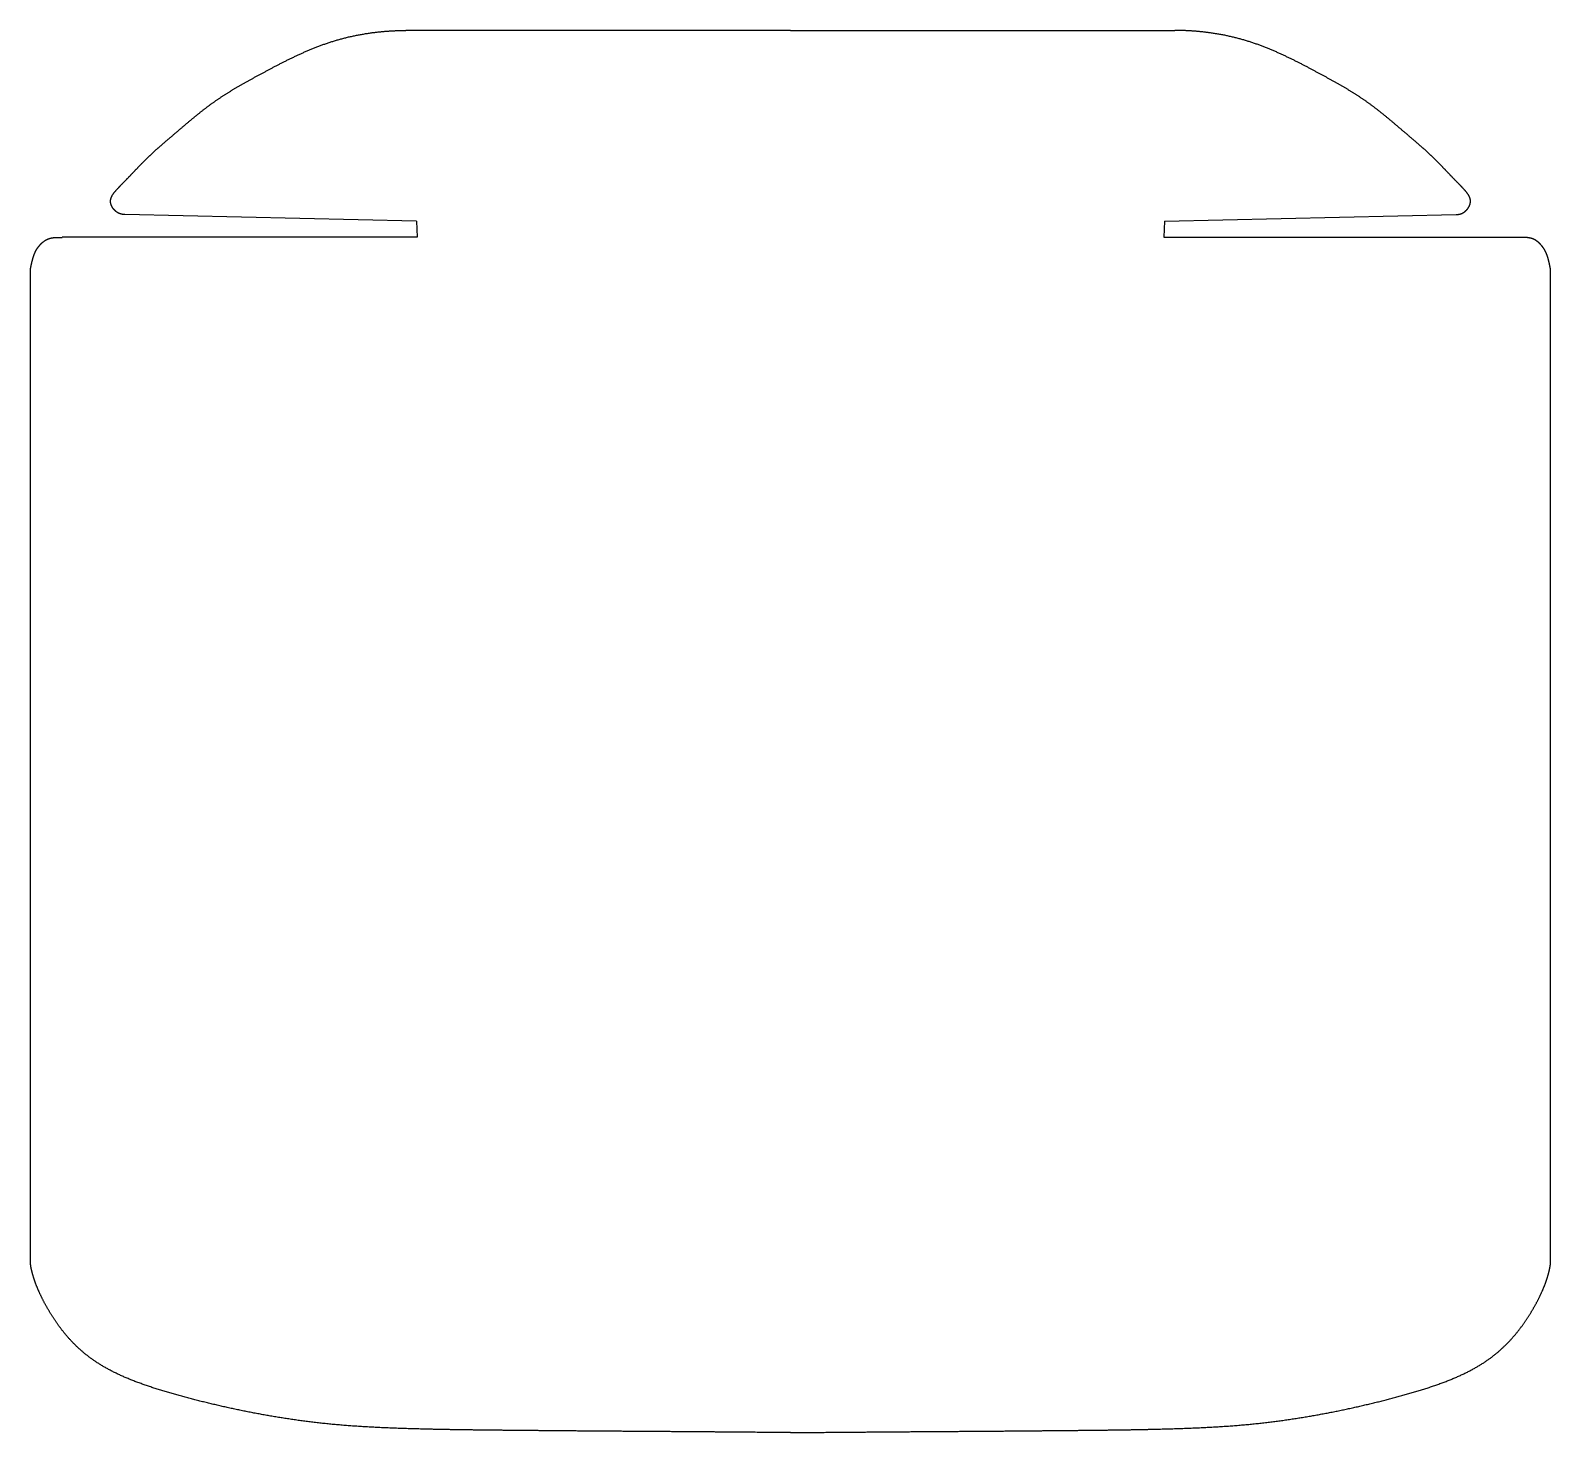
# Model space of a CAD drawing. Header units: millimetres. Extents: x -115 to 114, y -100 to 112.
import ezdxf

# ---------------------------------------------------------------- set-up
doc = ezdxf.new("R2010")
doc.units = ezdxf.units.MM
doc.layers.get('0').update_dxf_attribs({"linetype": 'CONTINUOUS'})

msp = doc.modelspace()

# ---------------------------------------------------------------- linework, layer by layer
for p, q in [((-0.18, 111.72), (-58.18, 111.72)), ((-0.18, 111.72), (57.82, 111.72)), ((-56.61, 82.94), (-100.6, 83.95)), ((-56.61, 82.94), (-56.51, 80.51)), ((56.26, 82.94), (56.16, 80.51)), ((56.26, 82.94), (100.25, 83.95)), ((-56.51, 80.51), (-110.05, 80.51)), ((56.16, 80.51), (109.69, 80.51)), ((-114.84, -74.19), (-114.84, 75.64)), ((114.48, -74.19), (114.48, 75.64))]:
    msp.add_line(p, q)
for points in [[(-100.6, 83.95), (-100.72, 83.95), (-100.95, 83.96), (-101.28, 84.02), (-101.7, 84.2), (-102.17, 84.58), (-102.55, 85.08), (-102.78, 85.65), (-102.78, 86.24), (-102.54, 86.83), (-102.09, 87.43), (-101.47, 88.09), (-100.75, 88.82), (-99.97, 89.62), (-99.16, 90.47), (-98.35, 91.32), (-97.54, 92.15), (-96.74, 92.93), (-95.93, 93.67), (-95.12, 94.39), (-94.28, 95.11), (-93.4, 95.86), (-92.48, 96.64), (-91.51, 97.47), (-90.49, 98.33), (-89.44, 99.19), (-88.35, 100.05), (-87.24, 100.87), (-86.1, 101.65), (-84.95, 102.39), (-83.77, 103.1), (-82.58, 103.79), (-81.36, 104.46), (-80.1, 105.14), (-78.82, 105.83), (-77.5, 106.53), (-76.14, 107.22), (-74.73, 107.9), (-73.29, 108.56), (-71.8, 109.18), (-70.26, 109.75), (-68.68, 110.26), (-67.05, 110.7), (-65.37, 111.06), (-63.64, 111.35), (-61.87, 111.56), (-60.42, 111.66), (-59.31, 111.71), (-58.55, 111.72), (-58.18, 111.72)], [(100.25, 83.95), (100.37, 83.95), (100.6, 83.96), (100.93, 84.02), (101.35, 84.2), (101.82, 84.58), (102.2, 85.08), (102.42, 85.65), (102.43, 86.24), (102.19, 86.83), (101.73, 87.43), (101.12, 88.09), (100.39, 88.82), (99.61, 89.62), (98.81, 90.47), (97.99, 91.32), (97.19, 92.15), (96.38, 92.93), (95.58, 93.67), (94.76, 94.39), (93.92, 95.11), (93.05, 95.86), (92.12, 96.64), (91.15, 97.47), (90.14, 98.33), (89.08, 99.19), (87.99, 100.05), (86.88, 100.87), (85.75, 101.65), (84.59, 102.39), (83.42, 103.1), (82.22, 103.79), (81, 104.46), (79.75, 105.14), (78.47, 105.83), (77.14, 106.53), (75.78, 107.22), (74.38, 107.9), (72.93, 108.56), (71.44, 109.18), (69.91, 109.75), (68.32, 110.26), (66.69, 110.7), (65.01, 111.06), (63.29, 111.35), (61.52, 111.56), (60.06, 111.66), (58.95, 111.71), (58.2, 111.72), (57.82, 111.72)], [(-114.84, 75.64), (-114.82, 75.74), (-114.78, 75.94), (-114.73, 76.23), (-114.65, 76.59), (-114.55, 77), (-114.45, 77.38), (-114.34, 77.72), (-114.22, 78.04), (-114.09, 78.34), (-113.94, 78.62), (-113.76, 78.9), (-113.55, 79.18), (-113.3, 79.47), (-113.02, 79.74), (-112.71, 79.99), (-112.37, 80.19), (-112.01, 80.34), (-111.63, 80.43), (-111.24, 80.48), (-110.85, 80.49), (-110.53, 80.49), (-110.29, 80.5), (-110.13, 80.5), (-110.05, 80.51)], [(114.48, 75.64), (114.47, 75.74), (114.43, 75.94), (114.37, 76.23), (114.3, 76.59), (114.2, 77), (114.1, 77.38), (113.99, 77.72), (113.87, 78.04), (113.74, 78.34), (113.59, 78.62), (113.41, 78.9), (113.2, 79.18), (112.95, 79.47), (112.67, 79.74), (112.36, 79.99), (112.02, 80.19), (111.66, 80.34), (111.28, 80.43), (110.89, 80.48), (110.5, 80.49), (110.18, 80.49), (109.94, 80.5), (109.77, 80.5), (109.69, 80.51)], [(-0.18, -99.78), (-1.12, -99.77), (-3.01, -99.76), (-5.81, -99.74), (-9.51, -99.71), (-14.07, -99.67), (-18.56, -99.64), (-22.97, -99.61), (-27.32, -99.58), (-31.58, -99.55), (-35.75, -99.51), (-39.81, -99.48), (-43.76, -99.44), (-47.59, -99.4), (-51.27, -99.35), (-54.8, -99.28), (-58.2, -99.19), (-61.46, -99.07), (-64.62, -98.91), (-67.7, -98.7), (-70.76, -98.41), (-73.81, -98.04), (-76.89, -97.59), (-79.99, -97.06), (-83.11, -96.45), (-86.21, -95.77), (-89.25, -95.05), (-92.18, -94.28), (-94.97, -93.48), (-97.59, -92.63), (-100.01, -91.72), (-102.22, -90.73), (-104.23, -89.63), (-106.04, -88.4), (-107.67, -87.03), (-109.14, -85.5), (-110.47, -83.85), (-111.66, -82.1), (-112.69, -80.32), (-113.55, -78.59), (-114.2, -76.96), (-114.56, -75.78), (-114.74, -74.96), (-114.81, -74.44), (-114.84, -74.19)], [(-0.18, -99.78), (0.77, -99.77), (2.65, -99.76), (5.46, -99.74), (9.16, -99.71), (13.71, -99.67), (18.2, -99.64), (22.62, -99.61), (26.96, -99.58), (31.22, -99.55), (35.39, -99.51), (39.46, -99.48), (43.41, -99.44), (47.23, -99.4), (50.91, -99.35), (54.45, -99.28), (57.84, -99.19), (61.11, -99.07), (64.26, -98.91), (67.35, -98.7), (70.4, -98.41), (73.46, -98.04), (76.53, -97.59), (79.64, -97.06), (82.76, -96.45), (85.86, -95.77), (88.89, -95.05), (91.83, -94.28), (94.62, -93.48), (97.24, -92.63), (99.66, -91.72), (101.87, -90.73), (103.88, -89.63), (105.68, -88.4), (107.31, -87.03), (108.78, -85.5), (110.11, -83.85), (111.3, -82.1), (112.34, -80.32), (113.19, -78.59), (113.85, -76.96), (114.21, -75.78), (114.38, -74.96), (114.46, -74.44), (114.48, -74.19)]]:
    msp.add_open_spline(points, degree=5)

doc.saveas('drawing.dxf')
